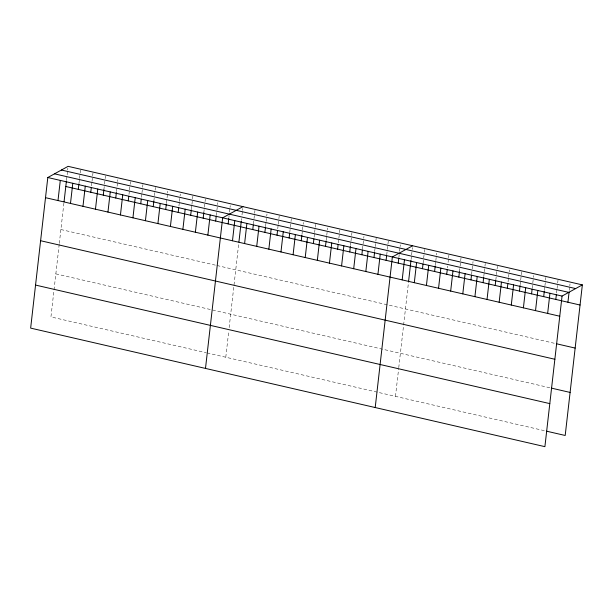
<?xml version="1.0" encoding="UTF-8"?>
<svg xmlns="http://www.w3.org/2000/svg" width="613" height="613" viewBox="0 0 613 613"><rect width="100%" height="100%" fill="white"/><g stroke="black" fill="none" stroke-linecap="round" stroke-linejoin="round"><path stroke-width="0.46" stroke-dasharray="3.06 2.3" d="M59.208 244.319L50.94 316.929L206.16 352.713M59.315 243.392L63.959 202.627M66.533 180.076L67.576 170.92M67.675 170L67.89 168.169M79.016 182.958L79.437 179.287M79.537 178.375L80.065 173.793M80.165 172.881L80.479 170.13M91.506 185.831L91.927 182.168M92.027 181.256L92.548 176.674M92.655 175.755L92.969 173.012M103.896 189.632L104.417 185.049M104.517 184.13L105.038 179.555M105.145 178.636L105.459 175.893M116.485 191.593L117.527 182.429M117.635 181.517L117.842 179.686M128.975 194.467L129.389 190.804M129.496 189.892L130.017 185.31M130.125 184.398L130.439 181.647M141.465 197.348L141.879 193.685M141.986 192.773L142.507 188.191M142.614 187.272L142.929 184.528M153.848 201.141L154.369 196.566M154.476 195.647L154.997 191.072M155.104 190.153L155.411 187.402M166.445 203.11L167.487 193.946M167.587 193.034L167.801 191.202M178.935 205.983L179.348 202.321M179.456 201.409L179.977 196.827M180.076 195.915L180.291 194.076M191.417 208.864L191.838 205.202M191.946 204.282L192.467 199.708M192.566 198.788L192.88 196.045M203.807 212.657L204.328 208.083M204.428 207.163L204.957 202.581M205.056 201.669L205.37 198.919M216.297 215.538L217.439 205.462M217.546 204.55L217.753 202.719M228.887 217.5L229.093 215.669M229.515 212.006L229.929 208.343M230.036 207.424L230.243 205.593M225.783 357.233L228.749 331.227M229.155 327.641L238.702 243.828M241.376 220.381L241.583 218.55M242.005 214.887L242.419 211.224M242.526 210.305L242.733 208.474M253.391 224.09L253.912 219.508M254.02 218.596L254.962 210.351M265.621 225.967L266.034 222.304M266.142 221.393L266.663 216.81M266.77 215.891L266.977 214.06M277.743 228.764L278.156 225.101M278.264 224.182L278.785 219.607M278.892 218.688L279.206 215.945M289.757 232.473L290.907 222.396M291.014 221.485L291.321 218.734M301.987 234.35L302.401 230.687M302.508 229.775L303.029 225.193M303.136 224.274L303.343 222.442M314.109 237.147L314.523 233.484M314.63 232.565L315.565 224.327M326.231 239.944L326.645 236.273M326.752 235.361L327.273 230.779M327.373 229.867L327.587 228.036M338.353 242.733L338.767 239.07M338.874 238.158L339.395 233.576M339.495 232.656L339.809 229.913M350.475 245.529L350.889 241.867M350.996 240.947L351.517 236.373M351.617 235.453L351.931 232.71M362.49 249.238L363.639 239.162M363.739 238.25L363.953 236.419M374.712 251.115L375.133 247.453M375.24 246.541L375.761 241.959M375.861 241.039L376.175 238.296M386.734 254.824L387.255 250.25M387.362 249.33L388.297 241.093M398.856 257.621L399.477 252.127M399.584 251.207L400.005 247.545M400.105 246.633L400.312 244.802M395.485 396.358L398.657 368.551M398.756 367.654L408.411 282.953M411.078 259.498L411.499 255.836M411.599 254.924L412.128 250.342M412.227 249.422L412.434 247.591M423.1 263.207L424.242 253.138M424.349 252.219L424.663 249.476M435.322 265.092L435.743 261.429M435.843 260.51L436.364 255.928M436.471 255.016L436.678 253.184M447.444 267.881L447.651 266.05M448.072 262.387L448.486 258.724M448.593 257.805L448.908 255.062M459.466 271.597L459.988 267.015M460.087 266.096L461.03 257.858M471.589 274.386L472.11 269.812M472.209 268.892L472.73 264.31M472.838 263.398L473.044 261.567M483.81 276.264L484.232 272.601M484.331 271.689L484.852 267.107M484.96 266.188L485.274 263.444M495.825 279.98L496.974 269.904M497.082 268.984L497.396 266.241M508.054 281.857L508.468 278.195M508.575 277.275L509.096 272.693M509.204 271.781L509.411 269.95M520.176 284.647L520.59 280.984M520.698 280.072L521.64 271.827M532.191 288.363L532.712 283.781M532.82 282.861L533.341 278.287M533.448 277.367L533.655 275.536M544.421 290.24L544.834 286.577M544.942 285.658L545.463 281.076M545.57 280.164L545.884 277.413M556.543 293.029L556.956 289.367M557.064 288.455L557.585 283.873M557.692 282.953L557.999 280.21M569.285 290.332L569.707 286.669M569.814 285.75L570.021 283.919M60.894 229.53L216.113 265.314M217.01 265.521L555.57 343.564M55.844 273.881L550.512 387.914M207.048 352.919L545.608 430.962"/><path stroke-width="0.92" d="M582.35 284.884L68.097 166.338L47.806 177.525L30.65 328.116L544.903 446.662L562.06 296.071L582.35 284.884L565.194 435.475L546.543 431.177M57.997 200.558L60.296 180.406M64.058 201.731L66.426 180.988M70.487 203.432L72.786 183.287M78.288 189.363L78.916 183.869M82.977 206.313L85.276 186.16M90.778 192.244L91.299 187.662M95.467 209.194L97.766 189.042M103.268 195.126L103.896 189.632M107.957 212.067L110.256 191.923M115.757 197.999L116.378 192.505M120.447 214.948L122.746 194.796M128.247 200.88L128.768 196.306M132.937 217.83L135.228 197.677M140.737 203.761L141.258 199.179M145.427 220.711L147.718 200.558M153.219 206.642L153.848 201.141M157.916 223.584L160.208 203.439M165.709 209.516L166.338 204.022M170.406 226.465L172.697 206.313M178.199 212.397L178.72 207.815M182.889 229.346L185.187 209.194M190.689 215.278L191.317 209.784M195.378 232.22L197.677 212.075M203.179 218.159L203.807 212.657M207.868 235.101L210.167 214.948M215.669 221.032L216.19 216.458M205.493 368.421L222.657 217.83L242.94 206.642M228.159 223.914L228.779 218.42M232.48 240.779L234.779 220.626M238.909 242.035L241.269 221.293M244.602 243.568L246.901 223.423M252.771 229.584L253.292 225.009M256.724 246.365L259.023 226.212M264.893 232.381L265.513 226.887M268.846 249.162L271.145 229.009M277.015 235.177L277.536 230.595M280.969 251.951L283.26 231.806M289.129 237.967L289.658 233.392M293.091 254.747L295.382 234.595M301.251 240.763L301.88 235.269M305.213 257.544L307.504 237.392M313.373 243.56L313.894 238.978M317.335 260.333L319.626 240.189M325.495 246.349L326.124 240.855M329.457 263.13L331.748 242.978M337.617 249.146L338.138 244.564M341.579 265.927L343.87 245.775M349.739 251.943L350.368 246.441M353.701 268.716L355.992 248.571M361.862 254.732L362.383 250.158M365.823 271.513L368.114 251.361M373.984 257.529L374.612 252.035M377.937 274.31L380.236 254.157M386.106 260.326L386.627 255.744M375.202 407.545L392.358 256.954L412.649 245.759M398.228 263.115L398.749 258.54M402.182 279.896L404.48 259.743M408.511 282.057L410.978 260.418M414.304 282.693L416.602 262.54M422.472 268.709L422.993 264.126M426.426 285.482L428.725 265.337M434.594 271.498L435.222 266.004M438.548 288.279L440.847 268.126M446.716 274.295L447.237 269.712M450.67 291.075L452.969 270.923M458.838 277.091L459.466 271.597M462.792 293.865L465.091 273.72M470.96 279.88L471.481 275.306M474.914 296.661L477.213 276.509M483.082 282.677L483.703 277.183M487.036 299.458L489.335 279.306M495.204 285.474L495.725 280.892M499.158 302.247L501.457 282.103M507.326 288.263L507.848 283.689M511.28 305.044L513.579 284.892M519.449 291.06L520.069 285.566M523.402 307.841L525.701 287.689M531.571 293.857L532.092 289.275M535.524 310.63L537.823 290.485M543.693 296.646L544.313 291.152M547.647 313.427L549.938 293.275M555.807 299.443L556.336 294.861M567.929 302.24L569.079 292.163M61.4 170.031L575.653 288.577M54.503 173.831L568.757 292.378M47.806 177.525L562.06 296.071M65.798 186.49L580.051 305.029M45.515 197.677L559.769 316.224M556.504 343.778L575.147 348.077M40.611 240.725L554.865 359.264M551.447 388.129L570.098 392.427M35.554 285.076L549.807 403.615"/></g></svg>
